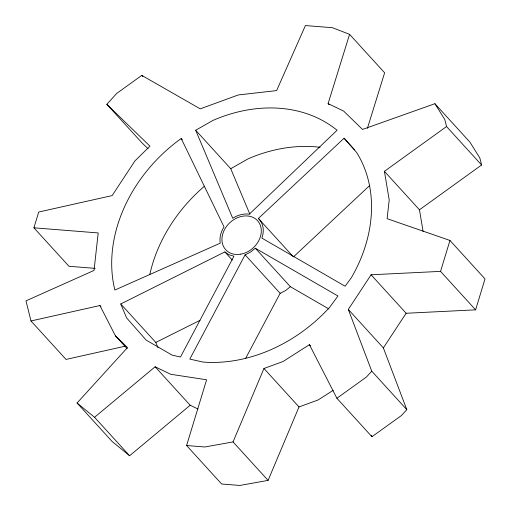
<?xml version="1.0" encoding="UTF-8"?>
<svg xmlns="http://www.w3.org/2000/svg" width="511" height="511" viewBox="0 0 511 511"><rect width="100%" height="100%" fill="white"/><g stroke="black" fill="none" stroke-linecap="round" stroke-linejoin="round"><path stroke-width="0.77" d="M95.148 268.364L68.959 266.276L33.911 227.81L38.715 212.027L112.145 195.592L134.917 160.946L149.94 146.152L106.844 104.295L116.77 93.379L141.79 75.385L200.229 108.843L238.318 94.944L276.63 90.6L305.418 25.55L332.399 27.703L349.575 34.333L384.623 72.798L367.396 128.37M333.236 390.308L318.053 399.998L299.005 406.954L268.09 480.385L239.851 485.45L221.64 483.994L186.592 445.528L206.604 379.782L170.674 374.269L155.127 366.777L94.554 417.289L77.072 403.007L127.514 347.563L115.448 335.842L99.907 305.533L30.986 320.959L25.984 300.864L94.024 270.44L98.195 232.939L33.911 227.81M449.967 240.451L485.016 278.917L475.6 309.845L440.552 271.379L449.967 240.451L387.121 218.689L389.21 199.942L384.413 171.326L446.544 126.536L444.806 119.561L434.906 103.701L362.523 129.43L343.648 111.098L328.1 103.605L349.575 34.333M186.592 445.528L204.796 446.984L233.042 441.919L263.957 368.482L283.005 361.533L309.417 344.676L310.477 345.838M245.095 254.842L189.805 359.105L203.001 362.056A142.205 113.353 -42.3 0 0 329.736 307.2L337.956 295.99L255.315 248.225L250.511 252.108L245.095 254.842L280.143 293.308L245.772 358.122M309.417 344.676L336.896 398.261L371.944 436.726L401.505 415.469L406.807 409.643L371.759 371.178L348.31 309.436L371.082 274.784L440.552 271.379M406.807 409.643L383.359 347.902L406.136 313.256L475.6 309.845M371.759 371.178L366.457 377.003L336.896 398.261M344.075 138.219L356.633 152.482A142.205 113.353 -42.3 0 1 351.44 277.588L345.11 286.224L261.862 238.113A23.704 18.894 -42.3 0 0 258.381 218.459L344.075 138.219L354.698 149.876M369.281 185.902L293.429 256.924L258.381 218.459M77.072 403.007L112.12 441.472L129.609 455.761L190.175 405.242L197.949 408.992M328.931 308.983L290.363 286.69L285.56 290.58L280.143 293.308M423.089 231.445L419.461 209.791L481.598 165.002L479.861 158.027L469.954 142.167L434.906 103.701M195.687 130.241L213.03 120.366A142.205 113.353 -42.3 0 1 337.075 130.267L249.285 214.186A23.704 18.894 -42.3 0 0 232.722 218.267L195.687 130.241L230.736 168.707L249.873 214.186M230.736 168.707L248.078 158.832A142.205 113.353 -42.3 0 1 320.084 147.27M120.743 303.975L224.846 251.923L228.966 254.727L233.942 256.196L180.472 357.023L172.213 355.171L146.152 340.109L126.6 317.899L120.743 303.975L155.791 342.44L157.95 347.569M155.791 342.44L199.999 320.34M124.888 346.254L66.034 359.431L30.986 320.959M148.126 148.816L141.892 142.761L106.844 104.295M446.544 126.536L481.598 165.002M328.1 103.605L329.161 104.768M384.413 171.326L419.461 209.791M371.082 274.784L406.136 313.256M141.79 75.385L142.856 76.548M348.31 309.436L383.359 347.902M181.207 138.481L224.042 226.929A23.704 18.894 -42.3 0 0 220.247 243.159L114.886 290.05A142.205 113.353 -42.3 0 1 181.207 138.481L182.267 139.644M255.315 248.225L290.363 286.69M224.846 251.923L232.281 260.08M263.957 368.482L299.005 406.954M233.042 441.919L268.09 480.385M99.907 305.533L100.967 306.702M155.127 366.777L190.175 405.242M115.448 335.842L127.13 348.662M94.554 417.289L129.609 455.761M371.222 435.321L371.944 436.726M149.787 274.567A142.205 113.353 -42.3 0 1 204.457 186.208M240.828 254.146A21.545 17.176 -42.3 0 0 259.039 222.655A21.545 17.176 -42.3 0 0 224.974 228.768A21.545 17.176 -42.3 0 0 240.828 254.146"/></g></svg>
